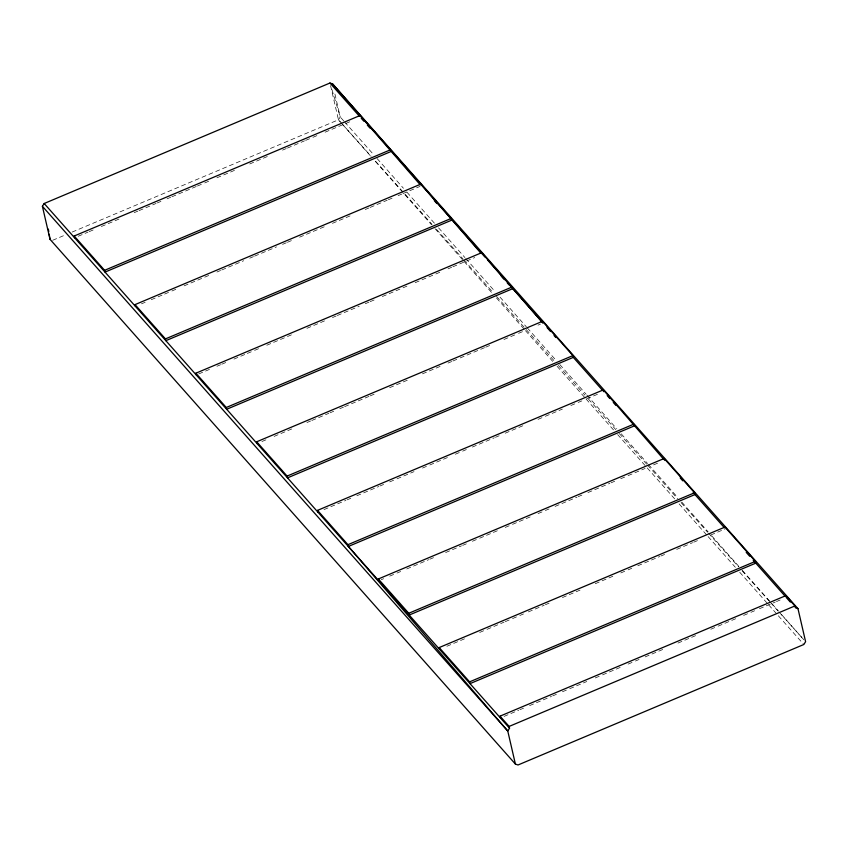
<?xml version="1.0" encoding="UTF-8"?>
<svg xmlns="http://www.w3.org/2000/svg" width="848" height="848" viewBox="0 0 848 848"><rect width="100%" height="100%" fill="white"/><g stroke="black" fill="none" stroke-linecap="round" stroke-linejoin="round"><path stroke-width="0.64" stroke-dasharray="4.24 3.18" d="M72.133 232.076L338.458 119.791L340.239 116.992L334.366 91.573M52.671 240.281L64.84 235.15M78.249 236.253L87.98 232.151M89.188 231.642L95.273 229.077M101.357 226.511L120.808 218.307M134.185 212.668L137.832 211.131M139.051 210.622L156.074 203.446M157.293 202.926L160.94 201.389M167.024 198.824L170.671 197.287M171.89 196.778L196.206 186.528M197.425 186.009L203.509 183.444M204.718 182.935L210.802 180.37M216.887 177.804L236.338 169.6M249.715 163.961L269.176 155.756M282.554 150.117L286.2 148.58M287.419 148.071L304.443 140.895M305.662 140.376L311.735 137.821M312.954 137.302L319.039 134.737M325.113 132.182L344.574 123.978M345.783 123.458L351.867 120.904M141.51 303.817L145.156 302.28M151.241 299.715L163.399 294.595M164.618 294.076L170.702 291.511M171.911 291.002L177.995 288.437M184.08 285.871L203.531 277.678M204.75 277.158L210.834 274.593M216.908 272.028L220.554 270.491M221.773 269.982L243.662 260.749M249.747 258.195L253.393 256.647M254.612 256.138L276.501 246.906M282.575 244.351L286.232 242.814M287.44 242.295L293.525 239.73M299.609 237.175L319.06 228.971M320.279 228.451L326.363 225.886M332.437 223.331L351.899 215.127M365.276 209.488L368.922 207.951M370.141 207.431L387.165 200.255M388.384 199.746L392.03 198.209M398.104 195.644L401.751 194.107M402.97 193.588L419.993 186.412M198.697 373.947L210.855 368.827M216.94 366.262L220.586 364.725M221.805 364.205L227.879 361.64M233.963 359.086L246.121 353.955M247.34 353.436L253.425 350.881M254.633 350.362L260.718 347.797M266.802 345.242L286.253 337.038M287.472 336.518L293.556 333.964M306.934 328.314L326.385 320.12M332.469 317.555L336.115 316.018M337.334 315.498L359.223 306.276M365.297 303.711L368.954 302.174M370.163 301.655L376.247 299.1M382.331 296.535L401.782 288.331M403.001 287.811L409.086 285.257M415.16 282.691L434.621 274.487M435.83 273.978L441.914 271.413M447.998 268.848L451.645 267.311M452.864 266.791L474.753 257.569M261.958 441.511L268.042 438.946M274.127 436.391L293.578 428.187M306.955 422.548L310.601 421.011M311.82 420.491L328.844 413.315M330.063 412.806L333.709 411.269M339.794 408.704L343.44 407.167M344.659 406.648L368.975 396.398M370.194 395.889L376.279 393.324M389.656 387.684L409.107 379.48M422.484 373.841L441.946 365.636M448.02 363.071L451.677 361.534M452.885 361.025L458.969 358.46M460.188 357.941L484.505 347.691M485.724 347.182L491.798 344.617M503.966 339.486L517.344 333.847M518.552 333.338L524.636 330.773M538.014 325.134L540.441 324.106M324.01 509.595L345.899 500.362M347.118 499.854L350.765 498.317M356.849 495.751L378.738 486.519M379.946 486.01L383.603 484.473M389.677 481.908L395.762 479.343M396.981 478.834L414.004 471.658M422.516 468.064L428.59 465.499M429.809 464.99L449.27 456.786M455.344 454.221L461.429 451.655M462.648 451.147L466.294 449.61M472.378 447.044L494.267 437.812M495.476 437.303L499.122 435.766M505.207 433.201L524.668 424.996M538.045 419.357L544.119 416.792M545.338 416.283L562.362 409.107M570.874 405.514L576.958 402.948M578.177 402.44L581.823 400.903M586.689 398.846L600.066 393.207M381.197 579.725L383.625 578.696M389.709 576.131L395.783 573.566M397.002 573.057L400.648 571.52M406.733 568.955L428.622 559.722M429.841 559.214L433.487 557.677M445.645 552.546L461.46 545.879M462.669 545.37L466.326 543.833M472.4 541.268L478.484 538.703M479.703 538.194L499.154 529.989M505.238 527.424L511.312 524.859M512.531 524.35L531.993 516.146M538.067 513.581L544.151 511.015M545.37 510.507L549.016 508.97M555.101 506.404L576.99 497.182M578.198 496.663L581.845 495.126M587.929 492.561L609.818 483.339M611.037 482.819L614.683 481.282M620.768 478.717L626.842 476.152M628.061 475.643L645.084 468.467M653.596 464.874L659.68 462.319M446.896 646.261L466.347 638.056M479.724 632.417L485.809 629.852M487.028 629.343L504.051 622.167M505.26 621.648L511.344 619.093M512.563 618.574L518.637 616.008M519.856 615.5L523.502 613.963M528.368 611.906L544.183 605.249M545.391 604.73L549.048 603.193M562.425 597.554L581.876 589.349M595.254 583.71L614.715 575.506M620.789 572.951L626.873 570.386M628.092 569.867L631.739 568.33M637.813 565.764L659.712 556.542M660.921 556.023L664.567 554.486M676.736 549.366L692.54 542.699M693.759 542.179L697.406 540.642M710.783 535.003L725.379 528.855M504.072 716.39L518.669 710.242M519.888 709.723L523.534 708.186M529.618 705.621L551.507 696.399M552.716 695.879L556.373 694.342M562.447 691.777L568.531 689.212M569.75 688.703L586.774 681.527M595.285 677.934L601.359 675.379M602.578 674.86L622.04 666.655M628.114 664.101L634.198 661.535M635.417 661.016L639.063 659.479M645.137 656.914L664.599 648.709M677.976 643.07L697.438 634.876M710.815 629.237L716.889 626.672M718.108 626.153L737.569 617.948M743.643 615.394L749.727 612.828M750.946 612.309L754.593 610.772M759.458 608.726L775.263 602.059M776.482 601.55L780.128 600.013M330.55 85.553L338.458 119.791L340.218 121.762M341.108 122.759L371.127 156.297M375.547 161.226L432.056 224.37M436.476 229.31L462.966 258.905M463.856 259.891L492.995 292.443M496.525 296.397L554.804 361.513M558.344 365.456L584.834 395.051M588.364 399.005L615.743 429.586M619.273 433.529L646.642 464.121M647.533 465.107L677.552 498.645M681.082 502.599L707.582 532.194M708.462 533.18L738.491 566.718M742.021 570.672L769.39 601.253M770.281 602.239L778.22 611.122M779.111 612.108L803.83 639.731L779.259 612.002M343.758 120.957L340.239 116.992L331.102 86.793M344.627 121.942L373.608 154.612M377.116 158.576L403.457 188.277M406.976 192.242L435.066 223.914M438.586 227.879L464.927 257.58M465.796 258.566L494.776 291.235M500.044 297.182L526.385 326.883M527.265 327.869L556.235 360.538M559.754 364.502L586.095 394.203M586.964 395.189L616.825 428.855M621.213 433.805L647.554 463.506M648.434 464.492L677.404 497.161M681.792 502.111L708.133 531.813M711.652 535.777L738.873 566.464M742.382 570.418L778.379 611.016M338.458 119.791L341.967 123.755M342.846 124.741L370.067 155.438M375.335 161.374L431.526 224.731M435.035 228.695L463.135 260.378M464.015 261.364L492.995 294.033M496.504 297.998L524.605 329.681M525.474 330.667L552.695 361.354M557.083 366.304L585.184 397.988M586.063 398.984L614.164 430.657M617.673 434.621L674.743 498.974M679.131 503.924L707.232 535.597M708.112 536.593L735.333 567.28M739.721 572.23L767.811 603.914M768.691 604.9L777.478 614.8M778.347 615.796L803.819 644.501"/><path stroke-width="1.27" d="M42.4 206.297L44.181 203.499L329.967 83.019L332.607 83.941L797.968 608.652L805.6 641.703L803.819 644.501L518.033 764.981L515.393 764.059L50.032 239.348L42.4 206.297L507.761 731.008L515.393 764.059M797.968 608.652L795.329 607.719L794.915 605.949L785.799 595.667L500.023 716.157L509.129 726.429L509.542 728.209L507.761 731.008L348.348 546.451L347.934 544.681L317.523 510.379L603.299 389.9L663.677 459.287M74.603 237.79L74.189 236.02L359.976 115.54L420.343 184.917M74.189 236.02L104.611 270.311L390.387 149.831M390.801 151.601L105.014 272.091L104.611 270.311M135.436 306.382L135.023 304.612L420.799 184.122L481.176 253.51M135.023 304.612L165.445 338.903L451.221 218.424M451.634 220.194L165.848 340.673L165.445 338.903M196.27 374.975L195.856 373.205L481.632 252.715L542.879 323.077L542.466 321.307L256.69 441.787L257.103 443.568M195.856 373.205L226.268 407.496L512.054 287.016M512.457 288.786L226.681 409.266L226.268 407.496M256.69 441.787L287.101 476.088L572.888 355.609L573.29 357.379L602.843 390.695M573.29 357.379L287.514 477.859L287.101 476.088M347.934 544.681L633.721 424.191M348.348 546.451L634.124 425.972M378.356 578.972L664.132 458.492L694.554 492.783L694.957 494.564L409.181 615.044L408.768 613.274L378.356 578.972L378.759 580.742M408.768 613.274L694.554 492.783M439.19 647.565L724.966 527.085L755.388 561.376L755.791 563.146L470.015 683.636L469.601 681.856L439.19 647.565L439.593 649.335M469.601 681.856L755.388 561.376M509.129 726.429L794.915 605.949M542.466 321.307L572.888 355.609M329.967 83.019L359.51 116.335M361.248 118.285L363.856 121.232M367.332 125.144L369.94 128.09M434.25 200.594L436.858 203.541M501.168 276.045L503.776 278.992M507.252 282.903L508.991 284.864M607.189 395.592L609.797 398.528M613.274 402.45L615.881 405.386M680.181 477.901L682.788 480.837M693.219 492.603L724.51 527.869M746.229 552.377L749.706 556.288M753.183 560.21L785.343 596.462M786.213 597.448L790.347 602.112M44.181 203.499L509.542 728.209M332.607 83.941L484.897 256.955M487.526 259.933L505.026 279.819M507.655 282.808L510.284 285.787M512.033 287.779L541.787 321.583M547.034 327.551L550.543 331.526M554.041 335.501L555.79 337.493M664.132 458.492L664.546 460.263M603.299 389.9L603.712 391.67M500.023 716.157L500.426 717.927M317.523 510.379L317.926 512.16M48.357 229.098L48.781 231.663M49.195 234.228L50.032 239.348"/></g></svg>
